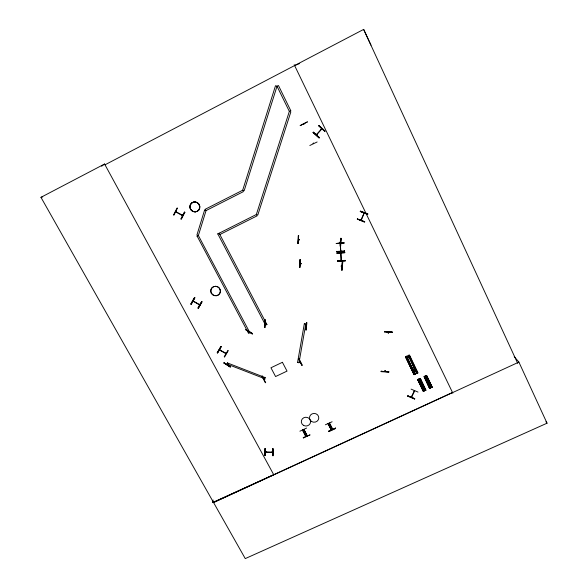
<?xml version="1.0" encoding="UTF-8"?>
<svg xmlns="http://www.w3.org/2000/svg" width="588" height="588" viewBox="0 0 588 588"><rect width="100%" height="100%" fill="white"/><g stroke="black" fill="none" stroke-linecap="round" stroke-linejoin="round"><path stroke-width="0.88" d="M199.736 304.974L199.023 304.65L199.185 304.209M219.927 350.367L220.132 350.022L219.368 349.97M264.953 455.575L265.026 448.629L264.953 455.568L265.364 455.582L265.372 448.512M265.335 448.629L265.32 455.546M266.232 451.819L266.048 452.334L266.048 451.944M266.202 452.26L265.379 452.003L272.788 452.157L272.038 452.084L272.112 452.459M225.336 353.131L226.071 353.395M272.81 448.813L273.222 448.82L273.17 455.751L272.759 455.744L272.832 448.651M306.929 435.752L303.695 429.534L306.987 435.855M306.135 436.127L302.864 429.813M306.613 428.049L299.902 431.202M264.865 378.944L264.078 379.451M300.174 361.995L299.52 362.215M306.083 330.044L306.921 322.636L306.524 322.621L306.01 330.059L306.532 322.518M297.55 362.384L298.998 362.811L305.819 323.856M306.179 326.465L305.415 326.281M305.407 326.413L305.429 326.024M381.164 371.138L381.164 371.667L388.749 372.138M297.543 362.568L304.349 323.613M301.916 365.266L298.557 358.702M265.181 323.937L266.085 323.606M298.638 235.692L298.131 243.491M298.616 235.737L298.175 243.557L297.741 243.528L298.263 235.714L298.697 235.685M299.189 239.867C299.483 238.787 297.572 240.191 299.307 239.772M299.52 267.481L300.027 259.778L299.52 267.481L299.917 267.518L300.38 259.749M300.358 259.8L299.865 267.444M301.027 263.865L300.203 263.498L301.041 263.769M299.542 362.421L300.167 362.318M300.858 263.931L300.887 263.505M305.591 326.09L305.562 326.502M340.724 250.143L340.797 251.083M341.202 260.712L340.981 252.95M339.798 242.403C340.628 241.352 339.386 242.572 340.511 242.374M340.93 238.331L340.224 246.129L340.658 246.159L341.224 238.353L340.812 238.272M340.878 238.316L340.209 246.071M341.893 266.07L341.158 266.011L341.268 266.408M342.106 270.105L342.686 262.402L342.12 270.113L341.687 270.083L342.275 262.314M407.874 395.709L407.741 396.187L414.606 399.054M384.545 331.926L384.581 331.514L392.255 332.029L392.218 332.448L384.515 331.772M388.109 332.837C388.903 331.176 387.837 333.793 388.536 332.867M384.861 371.513C385.61 369.433 384.765 372.755 384.875 370.749M388.477 332.918L388.55 332.22M385.162 371.432L385.155 370.565M388.749 372.182L388.749 371.653M300.431 259.742L299.99 259.786M227.152 364.589L227.887 363.913M249.239 331.977C248.386 333.793 248.526 331.191 249.187 332.124M272.883 448.791L272.781 455.575M271.957 452.385L271.987 451.937M384.581 331.514L392.255 332.029M340.827 250.922L340.43 250.951M341.077 260.021L341.466 259.992M392.225 332.33L384.537 331.845M361.466 219.78L360.878 220.235L364.104 213.201M363.516 213.635L363.899 213.716M364.068 213.187L361.267 220.294M364.707 221.735L357.32 218.934M265.702 382.487L265.35 382.766L261.976 376.232L262.292 375.989M264.747 378.716L264.828 379.106M264.71 379.201L264.034 379.194L264.644 378.907L265.159 377.371M264.629 378.672L226.968 364.06M357.342 218.986L364.729 221.786L364.567 222.198L357.306 219.081M217.788 233.855L265.592 325.193L266.959 324.4M264.945 327.42L264.549 327.494L264.99 320.041M411.225 397.245L411.512 396.532M411.225 397.076L411.828 396.782L411.526 396.341M414.687 390.763L414.092 391.395L414.452 390.66M414.658 390.91L411.534 397.267M265.372 319.982L264.982 320.048M299.542 362.245L300.101 362.024M316.638 134.865L316.278 134.77M321.129 129.051L321.46 129.36L321.158 129.081M514.199 356.563L518.895 362.105L547.038 423.191L245.262 558.6L40.962 197.333L104.583 164.015L273.729 474.722L212.415 502.63L213.121 500.028M252.34 333.977L245.946 329.758L252.568 333.639L252.34 333.977L245.975 329.684M197.12 236.119L248.599 333.425L249.922 332.786L198.369 235.531L196.906 235.046L204.595 210.063M197.024 236.207L198.369 235.531L206.065 210.555M204.506 210.136L205.976 210.622L243.403 191.622L242.69 190.225L275.5 85.723L277.051 86.274M205.976 210.622L205.256 209.24L242.69 190.225L244.167 190.725L277.022 86.245L278.469 85.532L290.773 110.669M219.853 234.538L257.052 215.892L256.346 214.51L289.34 111.389L277.022 86.245M217.714 233.943L256.346 214.51L257.809 215.002L290.847 111.904L289.34 111.389L290.759 110.662M304.106 124.061L303.724 124.252L303.864 123.715M230.496 366.581L230.231 367.037L223.852 362.936L230.239 367.015M227.799 364.163L227.666 363.766M329.934 426.52L330.566 426.168L330.801 426.741M226.902 364.244L227.49 362.752M305.415 433.047L304.657 433.312M360.26 211.562L360.422 211.143L367.816 213.959L367.654 214.37L360.297 211.452M363.832 212.915L363.472 213.679M221.316 346.575L220.897 346.486L217.222 352.815L217.589 353.021L221.264 346.56M221.235 346.641L217.589 352.888M360.415 211.151L367.816 213.966M418.009 392.078L411.085 389.124M407.741 396.209L407.918 395.849L414.775 398.738L414.591 399.098M411.262 397.172L414.378 390.733M177.473 208.189L177.061 208.049L173.511 214.995L173.908 215.201L177.407 208.218M175.621 211.856L176.613 211.981M182.662 215.671L182.008 215.002L182.787 215.429M181.016 218.956L184.507 212.077L180.95 219.008L181.339 219.221L184.897 212.283M230.422 366.736L224.05 362.634L223.844 362.958M316.337 134.711L321.886 128.735M190.857 304.092L194.496 297.572L194.871 297.793L191.196 304.297L190.813 304.084L194.532 297.587M194.878 297.682L191.203 304.187M193.797 301.468L193.004 301.254L193.254 300.983M201.993 301.798L198.325 308.303L202.015 301.813L201.64 301.615L197.958 308.105L198.332 308.318M220.934 346.486L217.237 352.807M224.609 356.938L228.276 350.595L227.931 350.419L224.241 356.732L224.587 356.909M198.016 308.009L201.743 301.556M317.042 134.461L316.704 134.152M305.429 326.156L306.201 326.208L305.503 326.164M331.698 429.894L328.391 423.426L331.639 429.777M245.909 329.824L246.144 329.486L252.568 333.639M227.196 364.531L227.563 363.987M227.416 364.67L227.784 364.126M306.12 436.252L302.857 429.909M319.365 137.658L313.308 132.182M319.122 137.945L313.066 132.462L319.115 137.952L319.416 137.607L313.353 132.124L313.059 132.469M219.14 233.179L266.923 324.554M316.55 134.895L321.834 128.838M318.799 125.832L324.885 131.3M272.685 452.422L265.379 452.245M298.52 239.522L299.152 239.529M300.262 263.542L300.968 263.593M265.357 323.65L265.952 323.988M341.209 266.055L341.841 266.019M431.445 387.58L431.805 387.418L426.006 375.644L431.504 387.558M432.018 387.169L426.307 375.578L431.908 387.374L432.254 387.22L426.668 375.416L423.985 376.621L429.615 388.403L432.084 387.257L426.498 375.453M425.918 390.153L420.111 378.385L425.58 390.307L425.925 390.138M429.578 388.411L429.938 388.242L424.587 376.269L430.379 388.051L424.602 376.298M425.69 390.094L420.119 378.385L417.642 379.561L423.264 391.336L425.756 390.182L420.148 378.407M425.117 390.505L425.477 390.344L419.663 378.591L425.124 390.505L419.67 378.613M418.281 379.238L423.713 391.13L424.051 390.976L418.244 379.216L423.58 391.189L417.678 379.554L423.309 391.314M417.745 372.932L408.961 355.262L417.473 373.115L417.958 372.902L409.505 355.012L405.463 356.835L414.033 374.659L405.485 356.835M413.996 374.674L417.708 372.939M414.503 374.438L406.014 356.585M406.69 356.277L415.15 374.152L406.69 356.277L406.146 356.526L414.738 374.336M417.282 373.204L416.782 373.424L408.513 355.365L417.326 373.174L408.513 355.365M313.544 143.56L313.455 143.185M408.829 355.321L417.068 373.24M101.621 166.242L104.539 164.037L104.973 164.831L363.656 29.4L370.991 45.166M388.212 332.271L388.154 332.896M175.738 211.614L176.51 211.967L176.238 212.239M425.447 390.366L419.861 378.576M429.931 388.256L424.338 376.46M431.592 387.477L426.021 375.666M431.776 387.441L426.212 375.629M423.441 391.211L417.972 379.422M339.967 243.924L340.393 244.145L340.342 243.329M418.443 379.201L424.029 390.991M424.168 376.496L429.637 388.389M424.47 376.408L430.041 388.205L430.394 388.043M414.195 374.519L405.705 356.629M414.871 374.218L406.381 356.321M415.15 374.152L414.65 374.365L406.161 356.526M417.509 373.101L408.976 355.262M193.092 300.931L193.849 301.357M199.111 304.327L199.861 304.746L193.165 300.975M265.636 382.619L262.226 376.114M313.419 143.207L313.051 143.391M313.367 143.185L313.272 143.648M309.817 145.508L317.13 141.973M298.55 358.82L298.924 358.643M332.11 421.765L325.392 424.779M330.338 426.962L330.912 426.609M328.707 431.122L328.898 431.621L335.608 428.512L335.417 428.013M213.598 502.38L452.503 392.475M213.547 502.564L518.895 362.105M406.58 358.459L410.064 356.872M410.284 366.243L413.768 364.656M411.144 368.051L414.628 366.464M411.916 369.654L415.393 368.073M412.776 371.454L416.253 369.874M413.349 372.66L416.826 371.079M424.712 377.687L427.028 376.636M418.369 380.627L420.685 379.583M303.386 437.95L310.067 434.863L303.21 437.597L303.386 437.92M429.46 381.781L427.123 382.773M423.125 384.714L420.787 385.706M428.218 385.081L430.512 383.979M421.89 388.014L424.176 386.911M422.456 389.205L424.749 388.109M428.784 386.272L431.077 385.177M294.61 65.547L299.637 63.541M298.917 358.636L302.291 365.214L301.916 365.391L298.594 358.768M408.741 355.365L417.245 373.218M424.345 376.452L429.769 388.286M329.508 423.044L332.808 429.365M332.499 429.497L329.207 423.176L332.433 429.394M303.989 429.416L307.267 435.737M40.962 197.333L42.696 196.862M340.349 242.403L339.724 242.315M430.335 388.073L424.587 376.269M424.058 390.969L418.244 379.216M336.226 243.483L344.098 243.035L336.218 243.483L344.068 242.601L344.098 243.035M340.349 243.469L340.526 251.105M344.568 250.753L344.612 251.252L336.762 251.804L336.726 251.304M344.766 252.686L336.917 253.171L344.737 252.252L344.766 252.686L336.917 253.156M336.895 252.84L344.737 252.281M337.446 261.359L345.281 260.851L337.453 261.403L337.409 260.903M264.99 448.651L265.401 448.659M299.211 239.845L298.425 239.794M342.723 262.417L342.289 262.388L341.687 270.083M265.894 323.687L265.225 323.635L266.048 323.731M304.341 323.767L305.811 324.017M182.501 215.627L175.694 211.893M199.575 304.929L193.033 301.203M360.275 211.496L367.632 214.319M227.424 362.928L265.122 377.57M407.866 395.922L414.709 398.657M184.507 212.077L184.897 212.29M175.812 211.658L182.662 215.311M219.559 349.786L226.049 353.329M219.434 350.007L225.954 353.653M305.172 432.533L304.43 432.871M545.943 421.765L547.038 423.191M294.206 64.709L452.841 393.181M307.355 121.87L300.101 125.634L307.377 121.922M408.278 355.571L416.796 373.417M363.656 29.4L517.697 363.355M431.452 385.971L429.137 387.014M430.004 382.92L427.689 383.964M425.124 388.903L422.816 389.94M423.669 385.853L421.361 386.897M345.237 260.352L337.431 261.072L345.252 260.425L345.274 260.837M344.59 250.922L336.74 251.473M340.305 243.388L340.79 251.002M340.709 253.053L341.194 260.631M388.778 371.829L381.186 371.307L388.778 371.829M265.298 320.063L264.872 327.501L265.342 320.056M331.331 430.048L328.06 423.713L331.331 430.048M305.819 436.399L302.563 430.063L305.841 436.384M319.049 125.545L318.747 125.891L324.811 131.389L325.113 131.043L319.049 125.545M304.533 432.739C304.68 434.319 306.083 431.982 304.533 432.739M211.268 293.162L211.29 293.169A4.858 4.704 27.4 0 0 219.647 293.677A4.836 4.682 27.4 0 0 215.774 286.29A4.836 4.682 27.4 0 0 211.357 293.081A4.836 4.682 27.4 0 0 219.669 293.603A4.858 4.704 27.4 0 0 215.737 286.327A4.858 4.704 27.4 0 0 211.298 293.155L211.261 293.162M282.409 362.304L270.943 367.779L275.581 376.548L287.032 371.101L282.409 362.304M335.447 428.174L328.714 431.276L335.447 428.174M311.559 421.471A4.653 4.395 1.5 0 0 318.784 418.119A4.653 4.395 1.5 0 0 312.074 413.879A4.653 4.395 1.5 0 0 311.559 421.471M303.379 425.286A4.645 4.388 2.6 0 0 310.589 421.934A4.645 4.388 2.6 0 0 303.878 417.7A4.645 4.388 2.6 0 0 303.379 425.286M189.902 206.623A5.02 4.866 49.2 0 0 197.164 211.364A5.02 4.866 49.2 0 0 197.428 202.794A5.027 4.873 49.2 0 0 189.917 206.601A5.027 4.873 49.2 0 0 197.201 211.357A5.027 4.873 49.2 0 0 197.458 202.772A5.02 4.866 49.2 0 0 189.902 206.623M189.975 206.594A4.991 4.836 49.2 0 0 197.201 211.305A4.991 4.836 49.2 0 0 197.458 202.794A4.991 4.836 49.2 0 0 189.975 206.594"/></g></svg>
